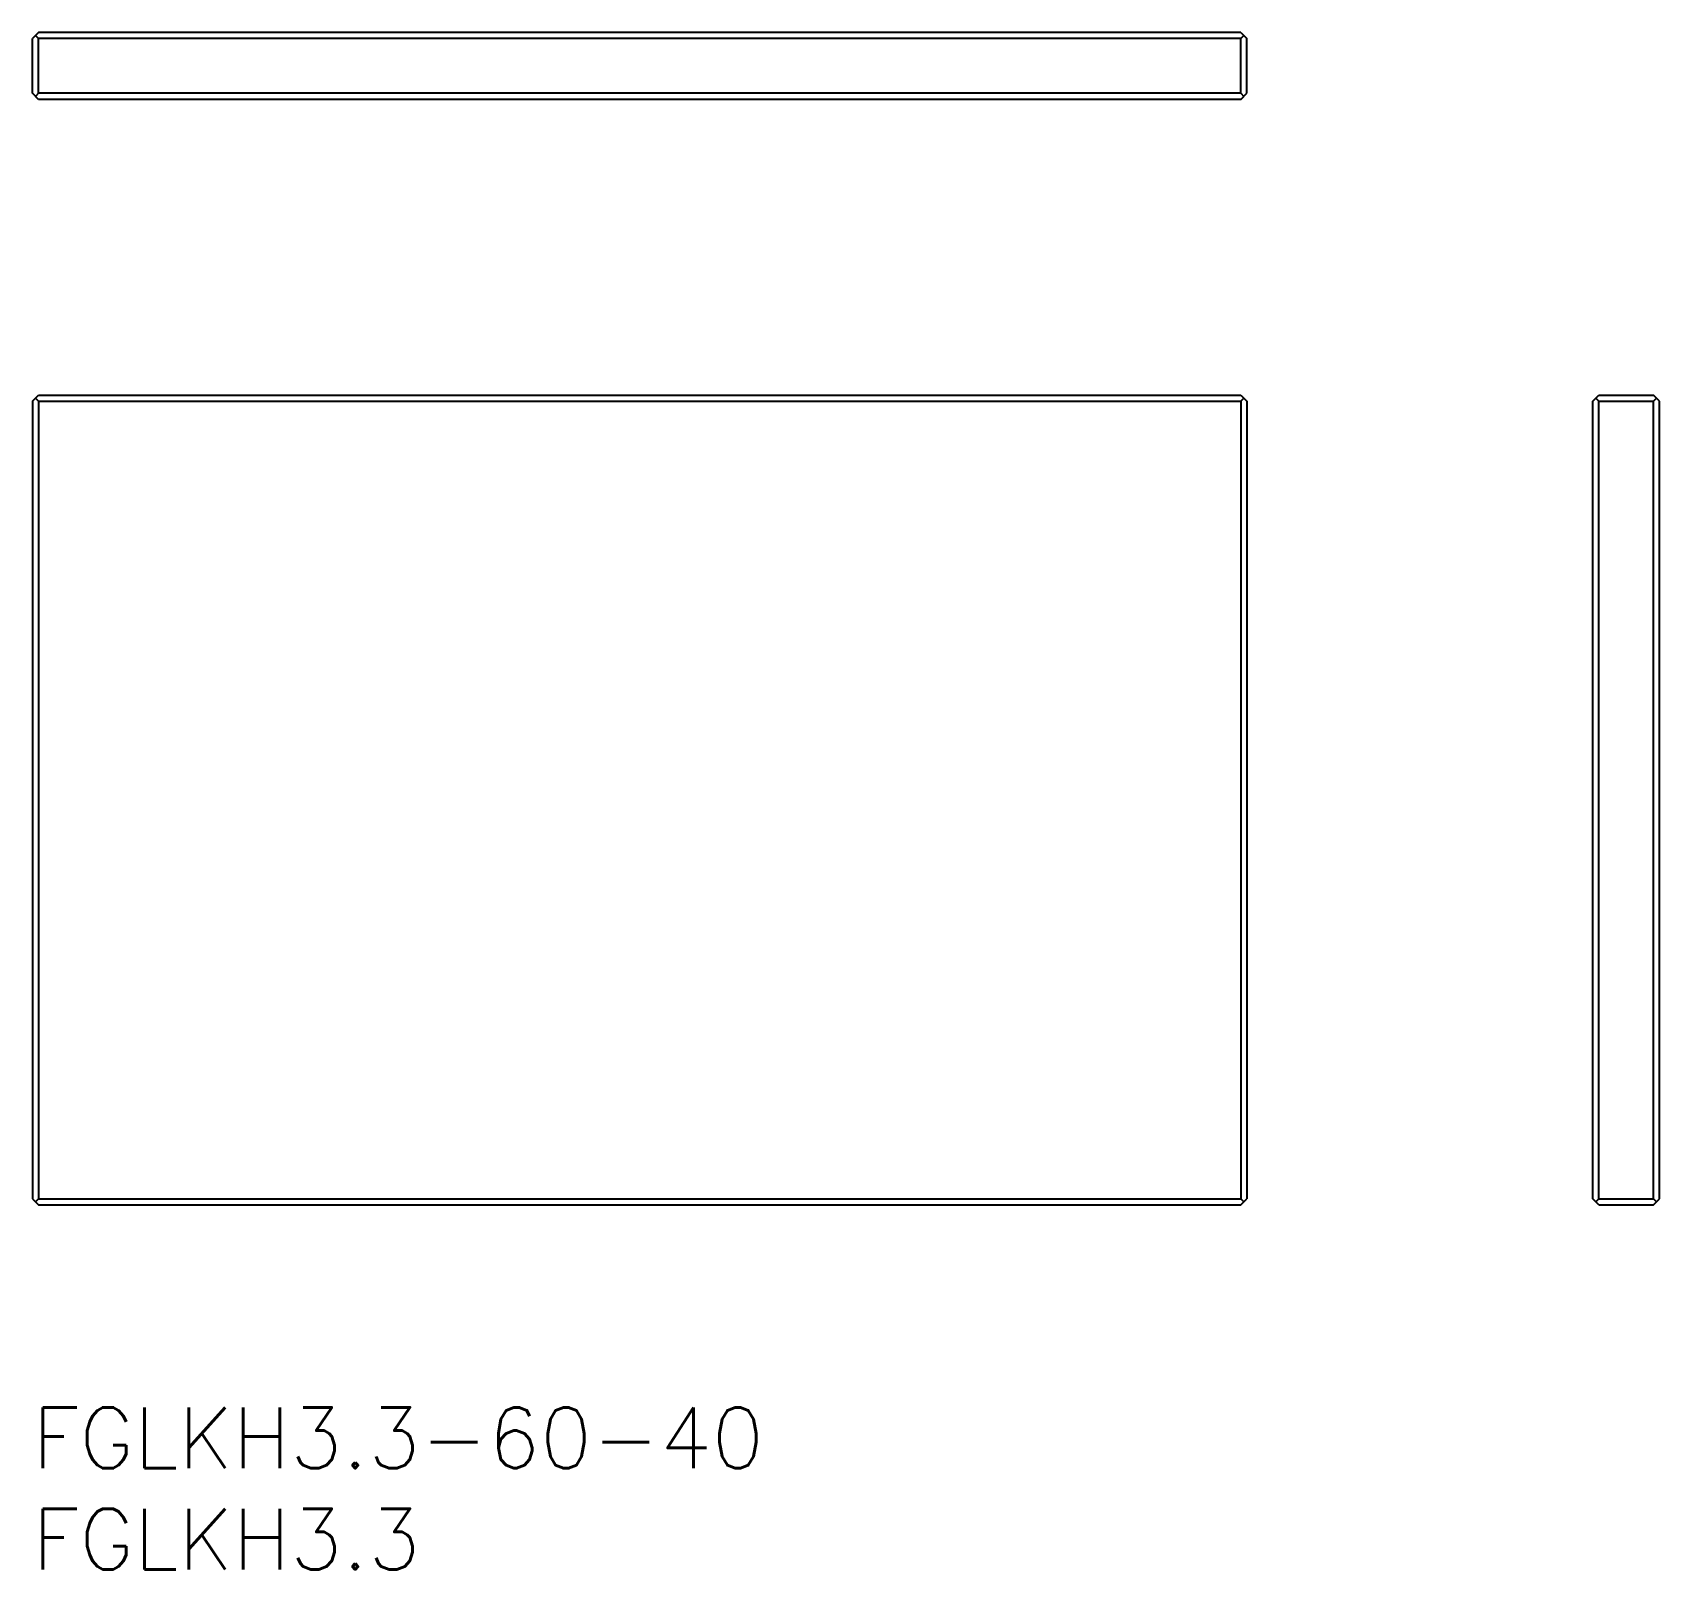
# Model space of a CAD drawing. Extents: x 0 to 80.4, y -8 to 67.9.
import ezdxf

# ---------------------------------------------------------------- set-up
doc = ezdxf.new("R2010")
doc.units = 0
doc.header["$LTSCALE"] = 0.5
doc.layers.add('MSM_CONTINUOUS', color=7, linetype='CONTINUOUS')
doc.layers.add('MSM_PART_NUMBER', color=7, linetype='CONTINUOUS')
doc.styles.get("Standard").update_dxf_attribs({"font": 'txt.shx', "height": 1, "bigfont": 'bigfont.shx'})

# ---------------------------------------------------------------- blocks, each defined once
blk = doc.blocks.new('*U14')
at = {"layer": 'MSM_PART_NUMBER'}
blk.add_text('FGLKH3.3-60-40', height=3, dxfattribs=at).set_placement((0, -3))
blk = doc.blocks.new('*U15')
at = {"layer": 'MSM_PART_NUMBER'}
blk.add_text('FGLKH3.3', height=3, dxfattribs=at).set_placement((0, -8))

msp = doc.modelspace()

# ---------------------------------------------------------------- linework, layer by layer
at = {"layer": 'MSM_CONTINUOUS'}
for p, q in [((0.3, 67.906), (0, 67.606)), ((0, 64.906), (0, 67.606)), ((0.3, 67.606), (0.15, 67.756)), ((59.7, 67.906), (0.3, 67.906)), ((59.7, 67.606), (0.3, 67.606)), ((0.3, 64.906), (0.3, 67.606)), ((59.7, 67.906), (60, 67.606)), ((59.7, 67.606), (59.85, 67.756)), ((59.7, 64.906), (59.7, 67.606)), ((60, 64.906), (60, 67.606)), ((0.3, 64.606), (0, 64.906)), ((0.3, 64.906), (0.15, 64.756)), ((59.7, 64.906), (0.3, 64.906)), ((59.7, 64.606), (0.3, 64.606)), ((59.7, 64.606), (60, 64.906)), ((59.7, 64.906), (59.85, 64.756)), ((0, 49.7), (0.3, 50)), ((0.3, 49.7), (0.15, 49.85)), ((0.3, 50), (59.7, 50)), ((59.7, 50), (60, 49.7)), ((59.7, 49.7), (59.85, 49.85)), ((77.079, 49.7), (77.379, 50)), ((77.379, 49.7), (77.229, 49.85)), ((77.379, 50), (80.079, 50)), ((80.379, 49.7), (80.079, 50)), ((80.079, 49.7), (80.229, 49.85)), ((0, 49.7), (0, 10.3)), ((0.3, 49.7), (59.7, 49.7)), ((0.3, 49.7), (0.3, 10.3)), ((59.7, 49.7), (59.7, 10.3)), ((60, 49.7), (60, 10.3)), ((77.079, 10.3), (77.079, 49.7)), ((77.379, 10.3), (77.379, 49.7)), ((77.379, 49.7), (80.079, 49.7)), ((80.079, 10.3), (80.079, 49.7)), ((80.379, 10.3), (80.379, 49.7)), ((0, 10.3), (0.3, 10)), ((0.3, 10.3), (0.15, 10.15)), ((0.3, 10.3), (59.7, 10.3)), ((0.3, 10), (59.7, 10)), ((59.7, 10), (60, 10.3)), ((59.7, 10.3), (59.85, 10.15)), ((77.379, 10), (77.079, 10.3)), ((77.379, 10.3), (77.229, 10.15)), ((77.379, 10.3), (80.079, 10.3)), ((77.379, 10), (80.079, 10)), ((80.079, 10), (80.379, 10.3)), ((80.079, 10.3), (80.229, 10.15))]:
    msp.add_line(p, q, dxfattribs=at)

# ---------------------------------------------------------------- block references
for name in ['*U14', '*U15']:
    msp.add_blockref(name, (0, 0), dxfattribs=at)

doc.saveas('drawing.dxf')
